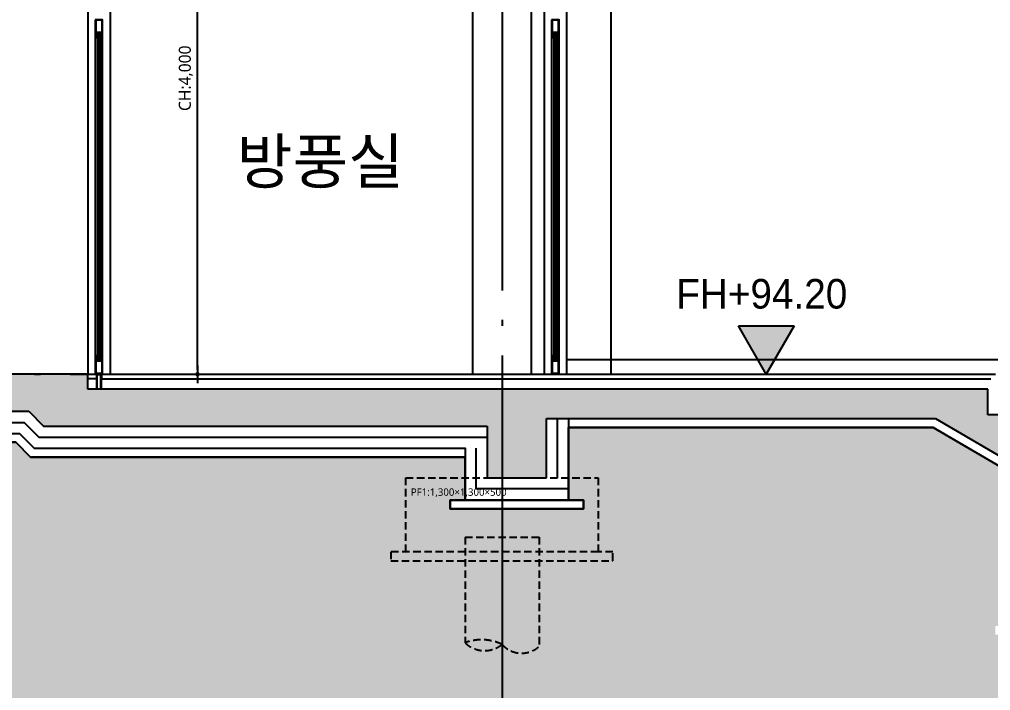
# Model space of a CAD drawing. Header units: millimetres. Extents: x 0 to 672800, y 0 to 118800.
# Drawn here: x 445387 to 451953, y 69858 to 74392 of the extents above; entities that cross this region are included whole.
import ezdxf
from ezdxf.enums import TextEntityAlignment as Align

# ---------------------------------------------------------------- set-up
doc = ezdxf.new("R2010")
doc.units = ezdxf.units.MM
doc.header["$LTSCALE"] = 200
for name, pattern in [('CEN-GAUN', [32.2, 30, -1, 0.2, -1]), ('CONTINOUS', [0]), ('HIDDEN', [0.375, 0.25, -0.125])]:
    doc.linetypes.add(name, pattern=pattern)
doc.layers.get('DEFPOINTS').update_dxf_attribs({"color": 137})
for name, color, linetype in [('0-S-col', 4, 'Continuous'), ('01단열재', 252, 'Continuous'), ('0파일', 251, 'HIDDEN'), ('5기초', 5, 'HIDDEN'), ('5기초버림콘크리트', 251, 'HIDDEN'), ('5버림콘크리트', 5, 'CONTINOUS'), ('8ELE', 8, 'Continuous'), ('A-30', 30, 'Continuous'), ('A-CON', 2, 'Continuous'), ('A-DOOR', 4, 'Continuous'), ('A-SECT-STEL', 9, 'Continuous'), ('A-WIN-FRAME-EL', 9, 'Continuous'), ('CEN', 1, 'CEN-GAUN'), ('FIN', 5, 'Continuous'), ('HAT-254', 254, 'Continuous'), ('S-253', 252, 'Continuous'), ('SOL-253', 253, 'Continuous'), ('알루미늄시트', 3, 'Continuous')]:
    doc.layers.add(name, color=color, linetype=linetype)
doc.layers.add('A-WIN', color=4, linetype='Continuous', lineweight=35)
doc.layers.add('check', color=61, linetype='Continuous', plot=False)
doc.layers.add('TXT-1', color=137, linetype='Continuous', plot=False)
doc.styles.add('$0$스타일1', font='malgun.ttf')
doc.styles.add('돋움', font='')
doc.styles.add('스타일1', font='malgun.ttf')
doc.styles.get('돋움').set_extended_font_data('Dotum')
doc.linetypes.add('INSUL50', pattern='A,0.00254,-2.54,[134,ltypeshp.shx,S=6.25,R=0,X=-2.54,Y=0],-19.92,[134,ltypeshp.shx,S=6.25,R=180,X=2.54,Y=0],-2.54', length=25.00254)
doc.dimstyles.new('CJA', dxfattribs={"dimscale": 300, "dimtxt": 2.7, "dimasz": 1, "dimexe": 2, "dimexo": 3, "dimgap": 1, "dimtad": 1, "dimdec": 0, "dimzin": 1, "dimdsep": 46, "dimlunit": 6, "dimtxsty": '$0$스타일1', "dimblk": 'CJDOT', "dimcen": 0.09, "dimdle": 1, "dimclrd": 256, "dimclre": 256, "dimclrt": 3, "dimadec": 0, "dimazin": 0, "dimtfac": 1, "dimtdec": 0, "dimtix": 1, "dimtmove": 2, "dimatfit": 3, "dimldrblk": 'CJDOT', "dimfxl": 1, "dimtolj": 1, "dimtzin": 1, "dimarcsym": 0})

# ---------------------------------------------------------------- blocks, each defined once
blk = doc.blocks.new('CJDOT')
blk.add_line((-2, 0), (2, 0))
at = {"const_width": 0.5}
blk.add_lwpolyline([(-0.25, 0, 1), (0.25, 0, 1)], format="xyb", close=True, dxfattribs=at)
blk = doc.blocks.new('*D206')
at = {"layer": 'check', "lineweight": -2, "transparency": 16777216}
for p, q in [((446559.8, 75994.9), (446651.3, 75994.9)), ((446591.3, 72024.9), (446591.3, 75964.9)), ((446559.8, 71994.9), (446651.3, 71994.9))]:
    blk.add_line(p, q, dxfattribs=at)
at = {"layer": 'DEFPOINTS', "color": 0, "transparency": 16777216}
for p in [(446469.8, 75994.9), (446591.3, 75994.9), (446469.8, 71994.9)]:
    blk.add_point(p, dxfattribs=at)
at = {"layer": 'check', "lineweight": -2, "transparency": 16777216, "xscale": 30, "yscale": 30, "zscale": 30}
for p, rotation in [((446591.3, 75994.9), 90), ((446591.3, 71994.9), 270)]:
    blk.add_blockref('CJDOT', p, dxfattribs=dict(at, rotation=rotation))
at = {"layer": 'check', "transparency": 16777216, "insert": (446512.6, 73994.9), "char_height": 81, "attachment_point": 5, "rotation": 90, "style": '$0$스타일1'}
blk.add_mtext('\\A1;CH:4,000', dxfattribs=at)
blk = doc.blocks.new('단면레벨-1')
at = {"layer": 'DEFPOINTS'}
blk.add_hatch(color=256, dxfattribs=at).paths.add_polyline_path([(2176.321, 144.321), (2178.588, 148.246), (2174.055, 148.246)])
for p, q in [((2174.055, 148.246), (2176.321, 144.321)), ((2178.588, 148.246), (2174.055, 148.246)), ((2176.321, 144.321), (2178.588, 148.246)), ((2178.588, 144.321), (2174.055, 144.321))]:
    blk.add_line(p, q, dxfattribs=at)
at = {"layer": 'DEFPOINTS', "style": '돋움'}
blk.add_attdef('GL.+1500', text='', height=2.812, dxfattribs=at).set_placement((2176.688, 150.846), align=Align.MIDDLE)
blk = doc.blocks.new('pile(500)-section')
at = {"layer": '0파일'}
for p, q in [((-250, 0), (-250, -714.2)), ((-250, 0), (250, 0)), ((250, 0), (250, -739.4))]:
    blk.add_line(p, q, dxfattribs=at)
for points in [[(-250, -714.2, -0.201908), (0, -725.4, 0.417045), (250, -739.4)], [(-250, -714.2, 0.379922), (0, -725.4)]]:
    blk.add_lwpolyline(points, format="xyb", dxfattribs=at)
blk = doc.blocks.new('S-PF1-S1')
at = {"layer": '5기초'}
blk.add_lwpolyline([(-650, -800), (650, -800), (650, -1300), (-650, -1300)], close=True, dxfattribs=at)
at = {"layer": '5기초버림콘크리트'}
blk.add_lwpolyline([(650, -1300), (-752.5, -1300), (-752.5, -1360), (750, -1360), (750, -1300), (650, -1300)], dxfattribs=at)
at = {"layer": '0파일'}
blk.add_blockref('pile(500)-section', (0, -1200), dxfattribs=at)
at = {"layer": 'DEFPOINTS', "style": '스타일1'}
blk.add_text('PF1:1,300×1,300×500', height=50, dxfattribs=at).set_placement((-616.6, -896.2), align=Align.MIDDLE_LEFT)

msp = doc.modelspace()

# ---------------------------------------------------------------- hatches: boundary and pattern name
at = {"layer": 'HAT-254'}
h = msp.add_hatch(color=256, dxfattribs=at)
h.dxf.hatch_style = 1
h.paths.add_polyline_path([(451580.9, 71694.9), (452635, 71080.1), (452635, 70794.9), (452085, 70794.9), (452085, 70294.9), (453385, 70294.9), (453385, 70794.9), (452835, 70794.9), (452835, 71369.9), (452535, 71369.9), (452535, 71544.9), (452235, 71544.9), (452235, 71719.9), (451935, 71719.9), (451935, 71894.9), (445850, 71894.9), (445850, 71994.9), (377215, 71994.9), (377215, 71794.9), (377350, 71794.9), (377350, 71744.9), (377350, 71294.9), (377750, 71294.9), (377750, 71744.9), (445450, 71744.9), (445550, 71644.9), (448550, 71644.9), (448550, 71294.9), (448950, 71294.9), (448950, 71694.9)])
at = {"layer": 'SOL-253'}
h = msp.add_hatch(color=256, dxfattribs=at)
h.dxf.hatch_style = 1
h.paths.add_polyline_path([(452835, 70794.9), (452835, 71194.9), (452885, 71194.9), (452885, 71294.9), (459650, 71294.9), (459650, 66441.6), (366650, 66441.6), (366650, 71894.9), (377215, 71894.9), (377215, 71794.9), (377350, 71794.9), (377350, 71144.9), (377250, 71144.9), (377250, 71084.9), (378000, 71084.9), (378000, 71144.9), (377900, 71144.9), (377900, 71534.9), (445363, 71534.9), (445463, 71434.9), (448400, 71434.9), (448400, 71144.9), (448300, 71144.9), (448300, 71084.9), (449200, 71084.9), (449200, 71144.9), (449100, 71144.9), (449100, 71634.9), (451564.7, 71634.9), (452635, 71010.6), (452635, 70794.9), (452085, 70794.9), (452085, 70294.9), (451985, 70294.9), (451985, 70234.9), (453485, 70234.9), (453485, 70294.9), (453385, 70294.9), (453385, 70794.9)])

# ---------------------------------------------------------------- linework, layer by layer
at = {"layer": '0-S-col', "color": 8}
msp.add_lwpolyline([(448450, 71994.9), (448850, 71994.9), (448850, 77344.9), (448450, 77344.9)], close=True, dxfattribs=at)
at = {"layer": '01단열재'}
msp.add_lwpolyline([(449100, 71694.9), (449100, 71144.9), (448400, 71144.9), (448400, 71434.9)], dxfattribs=at)
at = {"layer": '01단열재', "linetype": 'INSUL50', "ltscale": 0.015}
for points in [[(449025, 71294.9), (449025, 71694.9)], [(377750, 71669.9), (445418.9, 71669.9), (445518.9, 71569.9), (448550, 71569.9)], [(449100, 71219.9), (448475, 71219.9), (448475, 71494.9)]]:
    msp.add_lwpolyline(points, dxfattribs=at)
at = {"layer": '5버림콘크리트'}
for p, q in [((451564.7, 71634.9), (449100, 71634.9)), ((452635, 71010.6), (451564.7, 71634.9))]:
    msp.add_line(p, q, dxfattribs=at)
for points in [[(377900, 71534.9), (377900, 71594.9), (445387.9, 71594.9), (445487.9, 71494.9), (448400, 71494.9), (448400, 71434.9), (445463, 71434.9), (445363, 71534.9)], [(448300, 71144.9), (449200, 71144.9), (449200, 71084.9), (448300, 71084.9)]]:
    msp.add_lwpolyline(points, close=True, dxfattribs=at)
at = {"layer": '8ELE'}
msp.add_line((449085, 72094.9), (452012, 72094.9), dxfattribs=at)
at = {"layer": 'A-30'}
msp.add_lwpolyline([(445909.7, 71992.7), (445940.3, 71992.7), (445940.3, 71974.9), (445942.5, 71974.9), (445942.5, 71994.9), (445907.5, 71994.9), (445907.5, 71974.9), (445909.7, 71974.9)], close=True, dxfattribs=at)
at = {"layer": 'A-CON'}
msp.add_lwpolyline([(452235, 71719.9), (451935, 71719.9), (451935, 71894.9), (445850, 71894.9), (445850, 71994.9), (377215, 71994.9), (377215, 71794.9), (377350, 71794.9), (377350, 71744.9), (377350, 71744.9), (377350, 71294.9), (377750, 71294.9), (377750, 71744.9), (445450, 71744.9), (445550, 71644.9), (448550, 71644.9), (448550, 71294.9), (448950, 71294.9), (448950, 71694.9), (451580.9, 71694.9), (452635, 71080.1)], dxfattribs=at)
at = {"layer": 'A-DOOR', "color": 9}
for p, q in [((445900, 74269.9), (445900, 72119.9)), ((445950, 72119.9), (445950, 74269.9)), ((448985, 74269.9), (448985, 72119.9)), ((449035, 72119.9), (449035, 74269.9))]:
    msp.add_line(p, q, dxfattribs=at)
at = {"layer": 'A-DOOR', "color": 5}
for p, q in [((445917, 74279.9), (445920, 74279.9)), ((445917, 74279.9), (445920, 74279.9)), ((445933, 74279.9), (445930, 74279.9)), ((445933, 74279.9), (445930, 74279.9)), ((449002, 74279.9), (449005, 74279.9)), ((449002, 74279.9), (449005, 74279.9)), ((449018, 74279.9), (449015, 74279.9)), ((449018, 74279.9), (449015, 74279.9)), ((445917, 72110), (445920, 72110)), ((445933, 72110), (445930, 72110)), ((449002, 72110), (449005, 72110)), ((449018, 72110), (449015, 72110))]:
    msp.add_line(p, q, dxfattribs=at)
at = {"layer": 'A-DOOR'}
for p, q in [((445920, 72100.8), (445920, 74289)), ((445930, 74289), (445920, 74289)), ((445930, 74289), (445920, 74289)), ((445930, 72100.8), (445930, 74289)), ((445930, 74266.9), (445930, 74289)), ((449005, 72100.8), (449005, 74289)), ((449015, 74289), (449005, 74289)), ((449015, 74289), (449005, 74289)), ((449015, 72100.8), (449015, 74289)), ((449015, 74266.9), (449015, 74289)), ((445920, 72100.8), (445930, 72100.8)), ((449004, 72100.8), (449014, 72100.8))]:
    msp.add_line(p, q, dxfattribs=at)
for points in [[(445900, 74389.9), (445900, 74269.9), (445917, 74269.9), (445917, 74303.7), (445933, 74303.7), (445933, 74269.9), (445950, 74269.9), (445950, 74389.9)], [(445903, 74386.9), (445903, 74272.9), (445914, 74272.9), (445914, 74306.7), (445936, 74306.7), (445936, 74272.9), (445947, 74272.9), (445947, 74386.9)], [(448985, 74389.9), (448985, 74269.9), (449002, 74269.9), (449002, 74303.7), (449018, 74303.7), (449018, 74269.9), (449035, 74269.9), (449035, 74389.9)], [(448988, 74386.9), (448988, 74272.9), (448999, 74272.9), (448999, 74306.7), (449021, 74306.7), (449021, 74272.9), (449032, 74272.9), (449032, 74386.9)], [(445950, 71999.9), (445950, 72119.9), (445933, 72119.9), (445933, 72086.1), (445917, 72086.1), (445917, 72119.9), (445900, 72119.9), (445900, 71999.9)], [(445947, 72002.9), (445947, 72116.9), (445936, 72116.9), (445936, 72083.1), (445914, 72083.1), (445914, 72116.9), (445903, 72116.9), (445903, 72002.9)], [(449035, 71999.9), (449035, 72119.9), (449018, 72119.9), (449018, 72086.1), (449002, 72086.1), (449002, 72119.9), (448985, 72119.9), (448985, 71999.9)], [(449032, 72002.9), (449032, 72116.9), (449021, 72116.9), (449021, 72083.1), (448999, 72083.1), (448999, 72116.9), (448988, 72116.9), (448988, 72002.9)]]:
    msp.add_lwpolyline(points, close=True, dxfattribs=at)
at = {"layer": 'A-DOOR', "color": 5}
for centre, start, end in [((445917, 74266.9), 0.00002, 90.00002), ((445917, 74266.9), 0.00002, 90.00002), ((445933, 74266.9), 90.00002, 180.00002), ((445933, 74266.9), 90.00002, 180.00002), ((449002, 74266.9), 0.00002, 90.00002), ((449002, 74266.9), 0.00002, 90.00002), ((449018, 74266.9), 90.00002, 180.00002), ((449018, 74266.9), 90.00002, 180.00002), ((445917, 72123), 270.00002, 0.00002), ((445933, 72123), 180.00002, 270.00002), ((449002, 72123), 270.00002, 0.00002), ((449018, 72123), 180.00002, 270.00002)]:
    msp.add_arc(centre, 3, start, end, dxfattribs=at)
at = {"layer": 'A-SECT-STEL'}
msp.add_lwpolyline([(445940.3, 71974.9), (445940.3, 71896.7), (445962.5, 71896.7), (445962.5, 71894.9), (445938.5, 71894.9), (445938.5, 71990.9), (445911.5, 71990.9), (445911.5, 71894.9), (445909.7, 71894.9), (445909.7, 71974.9)], dxfattribs=at)
at = {"layer": 'A-WIN', "color": 8}
for p, q in [((445917, 74269.9), (445917, 72119.9)), ((445933, 74269.9), (445933, 72119.9)), ((449002, 74269.9), (449002, 72119.9)), ((449018, 74269.9), (449018, 72119.9))]:
    msp.add_line(p, q, dxfattribs=at)
at = {"layer": 'A-WIN-FRAME-EL'}
for p, q in [((445850, 75994.9), (445850, 71994.9)), ((446000, 75994.9), (446000, 71994.9)), ((448935, 75994.9), (448935, 71994.9)), ((449085, 75934.9), (449085, 71994.9))]:
    msp.add_line(p, q, dxfattribs=at)
at = {"layer": 'CEN'}
for p, q in [((448650, 91441.6), (448650, 66441.6)), ((368450, 71994.9), (453245, 71994.9))]:
    msp.add_line(p, q, dxfattribs=at)
at = {"layer": 'FIN'}
for p, q in [((445850, 71994.9), (451985, 71994.9)), ((445907.5, 71964.9), (445850, 71964.9)), ((445907.5, 71994.9), (445907.5, 71964.9)), ((445942.5, 71994.9), (445942.5, 71964.9)), ((445942.5, 71964.9), (451955, 71964.9))]:
    msp.add_line(p, q, dxfattribs=at)
at = {"layer": 'SOL-253'}
msp.add_lwpolyline([(377900, 71534.9), (445363, 71534.9), (445463, 71434.9), (448400, 71434.9), (448400, 71144.9), (448300, 71144.9), (448300, 71084.9), (449200, 71084.9), (449200, 71144.9), (449100, 71144.9), (449100, 71634.9), (451564.7, 71634.9), (452635, 71010.6)], dxfattribs=at)
at = {"layer": '알루미늄시트', "color": 6}
msp.add_line((449385, 75994.9), (449385, 71994.9), dxfattribs=at)

# ---------------------------------------------------------------- block references
at = {"layer": 'DEFPOINTS'}
ref = msp.add_blockref('단면레벨-1', (631796.5, 59968.2), dxfattribs=dict(at, xscale=-83.33333333333333, yscale=83.33333333333333, zscale=83.33333333333333))
ref.add_attrib('GL.+1500', 'FH+94.20', dxfattribs={"height": 200, "style": '돋움'}).set_placement((450405.8, 72538.7), align=Align.MIDDLE)
at = {"layer": 'S-253'}
msp.add_blockref('S-PF1-S1', (448650, 72094.9), dxfattribs=at)

# ---------------------------------------------------------------- texts
at = {"layer": 'TXT-1', "style": '스타일1'}
msp.add_text('방풍실', height=300, dxfattribs=at).set_placement((447421.7, 73433.3), align=Align.MIDDLE_CENTER)

# ---------------------------------------------------------------- dimensions: what is measured, and where the dimension line sits
at = {"layer": 'check'}
dim = msp.add_linear_dim(base=(446591.3, 75994.9), p1=(446469.8, 71994.9), p2=(446469.8, 75994.9), angle=270, text='CH:<>', dimstyle='CJA', override={"dimscale": 30, "dimclrd": 256, "dimclre": 256, "dimclrt": 256}, dxfattribs=at)
dim.commit()
dim.dimension.update_dxf_attribs({"geometry": '*D206', "text_midpoint": (446512.6, 73994.9)})

doc.saveas('drawing.dxf')
